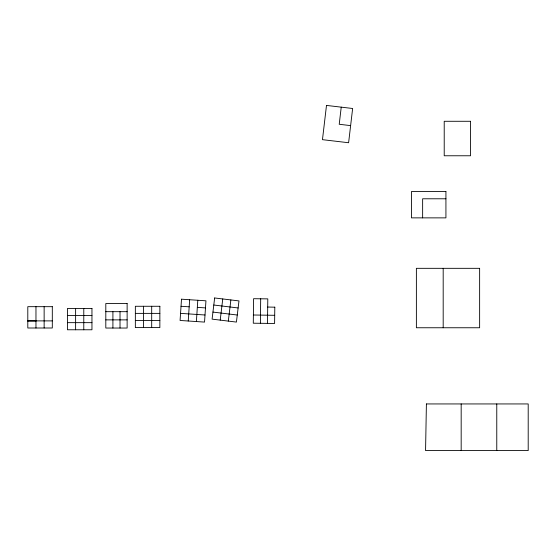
<?xml version="1.0" encoding="UTF-8"?>
<svg xmlns="http://www.w3.org/2000/svg" width="556" height="556" viewBox="0 0 556 556"><rect width="100%" height="100%" fill="white"/><g stroke="black" fill="none" stroke-linecap="round" stroke-linejoin="round"><path stroke-width="0.83" d="M260.389 323.293L260.688 298.787M267.499 323.383L267.797 298.878L253.585 298.704L253.286 323.21L274.601 323.467L274.803 307.134M188.234 321.007L189.652 299.726M196.386 321.549L197.797 300.268M341.231 107.148L339.223 124.273L350.621 125.614M220.204 320.117L222.761 298.947M228.314 321.097L230.872 299.934M445.926 198.784L422.636 198.784L422.636 217.869M105.807 311.68L127.129 311.68M135.351 313.375L159.857 313.375M67.45 315.558L91.955 315.558M105.807 319.874L127.129 319.874M135.351 320.485L159.857 320.485M27.8 320.888L52.306 320.888M27.8 320.965L35.966 320.965M67.45 322.661L91.955 322.661M267.7 307.044L274.803 307.183M253.383 315.002L274.706 315.301M181.027 306.28L189.179 306.822M197.331 307.364L205.477 307.906M180.554 313.369L205.011 314.995M213.796 305.022L238.128 307.968M212.948 312.083L237.273 315.023M496.772 403.941L496.772 450.582M461.174 403.941L461.174 450.582M443.188 268.326L443.188 327.755M151.691 306.273L151.691 327.595M143.524 306.273L143.524 327.595M120.02 311.68L120.02 328.04M112.91 311.68L112.91 328.04M83.782 308.448L83.782 329.771M75.616 308.448L75.616 329.771M44.139 306.676L44.139 327.998M35.966 306.676L35.966 327.998M426.403 403.941L425.569 450.582L528.2 450.582L528.2 403.941L426.403 403.941M181.499 299.191L180.081 320.464L204.538 322.091L205.949 300.81L181.499 299.191M326.49 105.418L322.466 139.667L348.612 142.739L352.636 108.489L326.49 105.418M214.651 297.967L212.093 319.137L236.418 322.084L238.983 300.914L214.651 297.967M470.536 121.284L444.216 121.284L444.216 155.77L470.536 155.77L470.536 121.284M445.926 191.542L411.44 191.542L411.44 217.869L445.926 217.869L445.926 191.542M479.633 268.326L416.381 268.326L416.381 327.755L479.633 327.755L479.633 268.326M127.129 303.534L105.807 303.534L105.807 328.04L127.129 328.04L127.129 303.534M159.857 306.273L135.351 306.273L135.351 327.595L159.857 327.595L159.857 306.273M52.306 306.676L27.8 306.676L27.8 327.998L52.306 327.998L52.306 306.676M91.955 308.448L67.45 308.448L67.45 329.771L91.955 329.771L91.955 308.448"/></g></svg>
